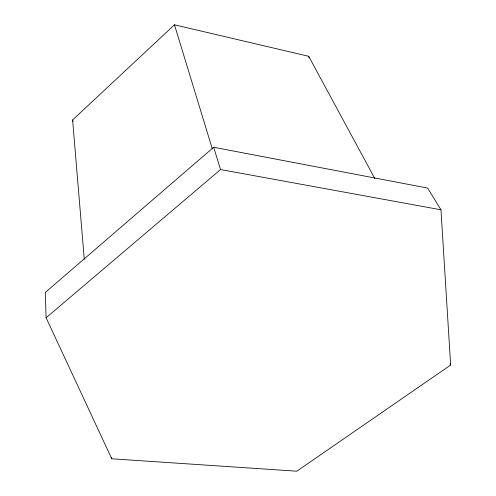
<?xml version="1.0" encoding="UTF-8"?>
<svg xmlns="http://www.w3.org/2000/svg" width="496" height="496" viewBox="0 0 496 496"><rect width="100%" height="100%" fill="white"/><g stroke="black" fill="none" stroke-linecap="round" stroke-linejoin="round"><path stroke-width="0.74" d="M84.27 259.241L72.602 119.958L174.474 24.8L308.71 56.302L374.877 178.628M213.677 147.262L45.347 292.398L46.091 317.756L111.774 458.788L296.831 471.2L450.653 365.044L440.963 209.789L427.645 188.071L213.677 147.262L220.54 169.551L440.963 209.789M46.091 317.756L220.54 169.551M449.959 363.692L450.653 365.044M72.602 119.958L73.129 121.408M174.474 24.8L212.325 148.924M308.71 56.302L308.952 57.827M111.631 457.269L111.774 458.788"/></g></svg>
